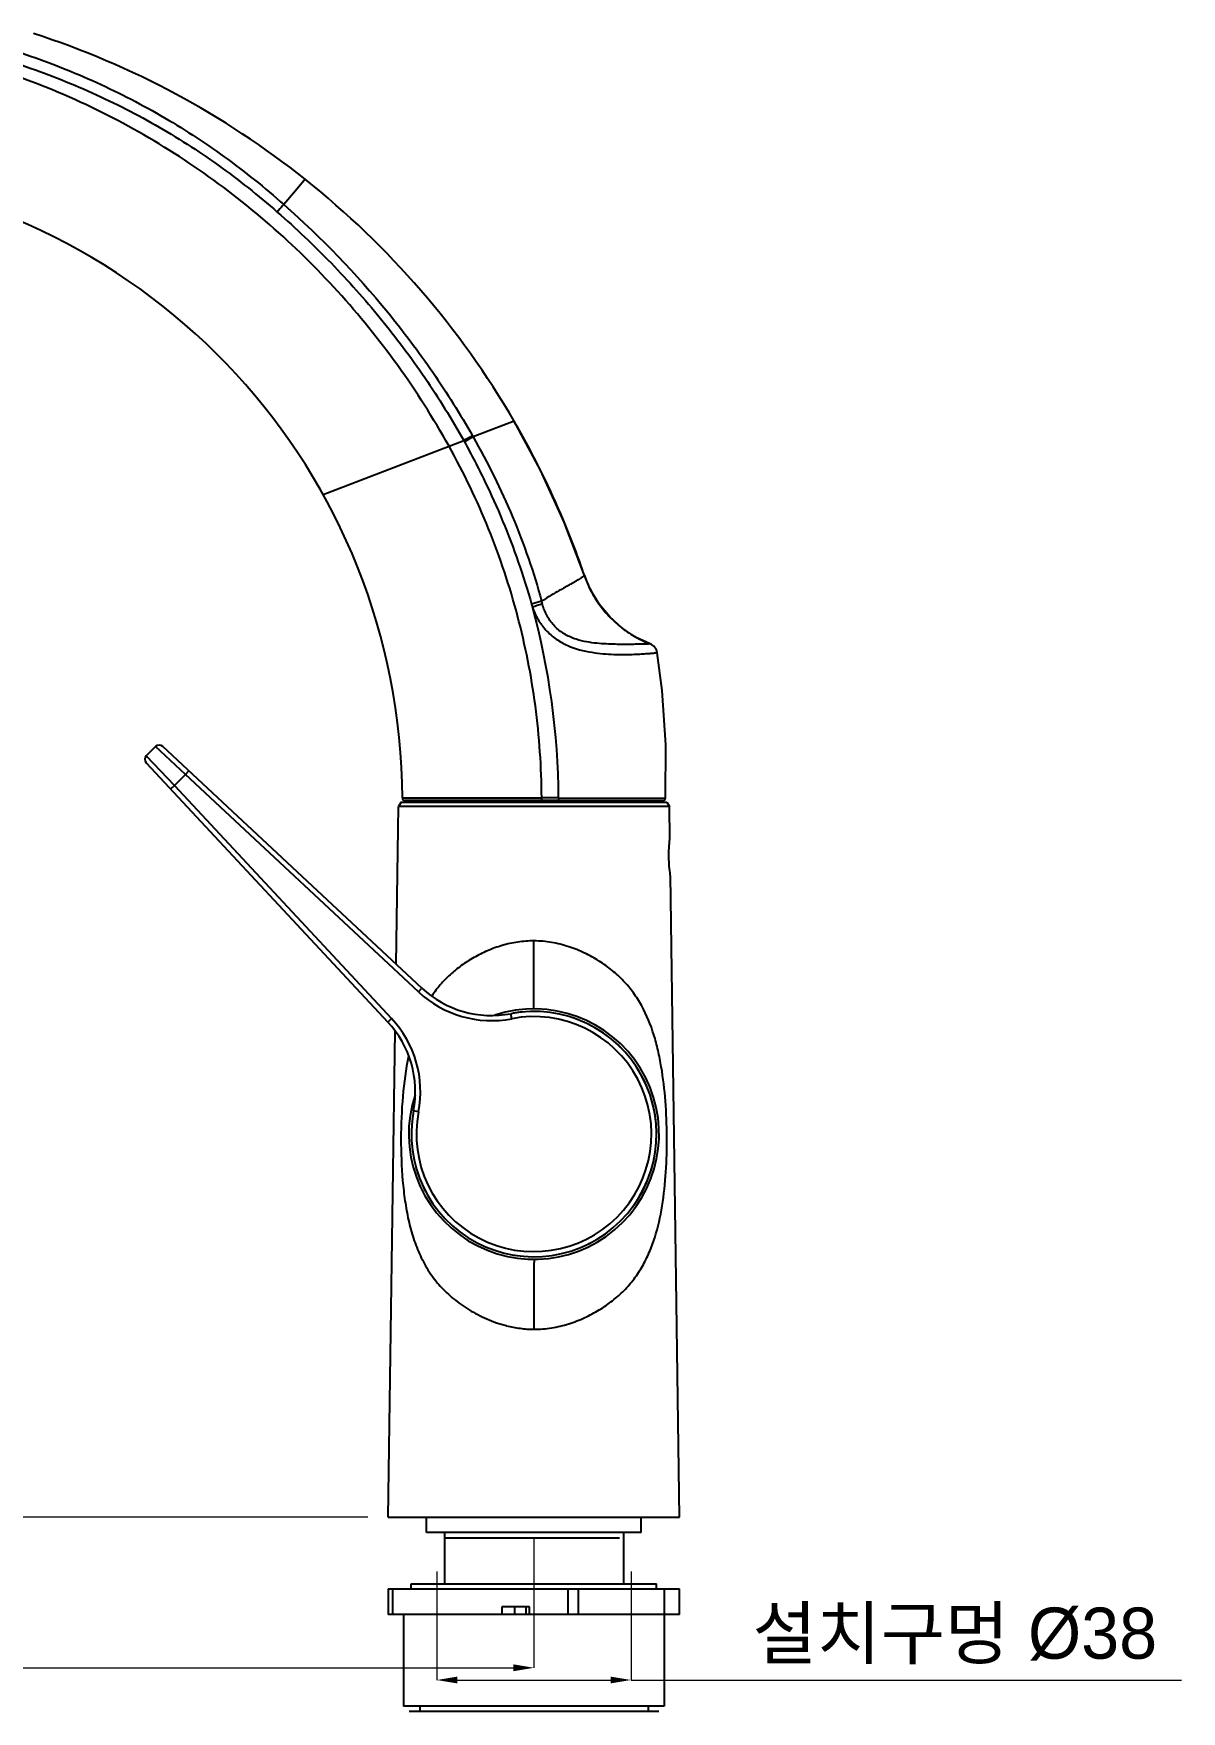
# Model space of a CAD drawing. Extents: x 0 to 1128, y 0 to 827.
# Drawn here: x 640.5 to 865.1, y 280.4 to 608.8 of the extents above; entities that cross this region are included whole.
import ezdxf

# ---------------------------------------------------------------- set-up
doc = ezdxf.new("R2010")
doc.units = 0
doc.header["$LTSCALE"] = 10
doc.header["$MEASUREMENT"] = 0
doc.header["$PDMODE"] = 3
doc.header["$PDSIZE"] = -10
doc.layers.get('0').update_dxf_attribs({"linetype": 'CONTINUOUS'})
doc.layers.get('DEFPOINTS').update_dxf_attribs({"linetype": 'CONTINUOUS'})
doc.layers.add('1', color=7, linetype='CONTINUOUS')
doc.layers.add('DEF_LAYER_ASSEM_MEMBER', color=7, linetype='CONTINUOUS')
doc.styles.add('Daelim Dimension', font='')
doc.styles.get('Daelim Dimension').set_extended_font_data('나눔고딕')
doc.dimstyles.new('DEFAULT', dxfattribs={"dimscale": 2, "dimtxt": 2, "dimasz": 2, "dimexe": 0, "dimexo": 2, "dimgap": 1, "dimtad": 1, "dimdec": 0, "dimzin": 9, "dimdsep": 46, "dimtxsty": 'Daelim Dimension', "dimcen": 0.5, "dimclrd": 5, "dimclre": 5, "dimclrt": 256, "dimadec": 1, "dimazin": 0, "dimtfac": 1, "dimtdec": 0, "dimtix": 1, "dimtmove": 0, "dimatfit": 3, "dimfxl": 1, "dimtolj": 1, "dimtzin": 1, "dimlwd": 9, "dimlwe": 9, "dimarcsym": 0})

# ---------------------------------------------------------------- blocks, each defined once
blk = doc.blocks.new('*D2')
at = {"color": 5, "lineweight": 9, "ltscale": 0.5, "transparency": 16777216}
for p, q in [((479.2003436554678, 571.5811893966575), (479.2003436554678, 288.9807723073841)), ((738.3959340586061, 314.4345492758166), (738.3959340586061, 288.9807723073841)), ((483.2003436554678, 288.9807723073841), (734.3959340586061, 288.9807723073841))]:
    blk.add_line(p, q, dxfattribs=at)
at = {"color": 5, "ltscale": 0.5, "transparency": 16777216}
for points in [[(483.2003436554678, 289.6474389740508), (483.2003436554678, 288.3141056407174), (479.2003436554678, 288.9807723073841)], [(734.3959340586061, 289.6474389740508), (734.3959340586061, 288.3141056407174), (738.3959340586061, 288.9807723073841)]]:
    blk.add_solid(points, dxfattribs=at)
at = {"layer": 'DEFPOINTS', "color": 0, "ltscale": 0.5, "transparency": 16777216}
for p in [(479.2003436554678, 575.5811893966575), (738.3959340586061, 318.4345492758166), (738.3959340586061, 288.9807723073841)]:
    blk.add_point(p, dxfattribs=at)
at = {"color": 7, "ltscale": 0.5, "transparency": 16777216, "insert": (609.1314974382349, 296.4242630083855), "char_height": 10, "attachment_point": 5, "style": 'Daelim Dimension'}
blk.add_mtext('\\A1;259', dxfattribs=at)
blk = doc.blocks.new('*D1')
at = {"color": 5, "lineweight": 9, "ltscale": 0.5, "transparency": 16777216}
for p, q in [((719.3959340586061, 307.8558136188849), (719.3959340586061, 286.5856293371999)), ((757.3959340586061, 307.8558136188849), (757.3959340586061, 286.5856293371999)), ((723.3959340586061, 286.5856293371999), (753.3959340586061, 286.5856293371999)), ((757.3959340586061, 286.5856293371999), (865.129404985813, 286.5856293371999))]:
    blk.add_line(p, q, dxfattribs=at)
at = {"color": 5, "ltscale": 0.5, "transparency": 16777216}
for points in [[(723.3959340586061, 287.2522960038665), (723.3959340586061, 285.9189626705332), (719.3959340586061, 286.5856293371999)], [(753.3959340586061, 287.2522960038665), (753.3959340586061, 285.9189626705332), (757.3959340586061, 286.5856293371999)]]:
    blk.add_solid(points, dxfattribs=at)
at = {"layer": 'DEFPOINTS', "color": 0, "ltscale": 0.5, "transparency": 16777216}
for p in [(719.3959340586061, 311.8558136188849), (757.3959340586061, 311.8558136188849), (757.3959340586061, 286.5856293371999)]:
    blk.add_point(p, dxfattribs=at)
at = {"color": 7, "ltscale": 0.5, "transparency": 16777216, "insert": (820.7831961159991, 295.2236837005761), "char_height": 10, "attachment_point": 5, "style": 'Daelim Dimension'}
blk.add_mtext('\\A1;설치구멍 %%C38', dxfattribs=at)
blk = doc.blocks.new('*D3')
at = {"color": 5, "lineweight": 9, "ltscale": 0.5, "transparency": 16777216}
for p, q in [((475.2003436554886, 575.5811893966558), (433.4162773570607, 575.5811893966558)), ((433.4162773570607, 571.5811893966558), (433.4162773570607, 322.4345492758166)), ((705.8958830408068, 318.4345492758166), (433.4162773570607, 318.4345492758166))]:
    blk.add_line(p, q, dxfattribs=at)
at = {"color": 5, "ltscale": 0.5, "transparency": 16777216}
for points in [[(432.749610690394, 571.5811893966558), (434.0829440237274, 571.5811893966558), (433.4162773570607, 575.5811893966558)], [(432.749610690394, 322.4345492758166), (434.0829440237274, 322.4345492758166), (433.4162773570607, 318.4345492758166)]]:
    blk.add_solid(points, dxfattribs=at)
at = {"layer": 'DEFPOINTS', "color": 0, "ltscale": 0.5, "transparency": 16777216}
for p in [(479.2003436554886, 575.5811893966558), (433.4162773570607, 318.4345492758166), (709.8958830408068, 318.4345492758166)]:
    blk.add_point(p, dxfattribs=at)
at = {"color": 7, "ltscale": 0.5, "transparency": 16777216, "insert": (425.9727866560592, 447.007869336236), "char_height": 10, "attachment_point": 5, "rotation": 90, "style": 'Daelim Dimension'}
blk.add_mtext('\\A1;257', dxfattribs=at)
blk = doc.blocks.new('*D5')
at = {"color": 5, "lineweight": 9, "ltscale": 0.5, "transparency": 16777216}
for p, q in [((514.5525508317917, 318.4345492758167), (433.4162773570604, 318.4345492758167)), ((433.4162773570604, 96.93454927581661), (433.4162773570604, 314.4345492758167)), ((709.0647545848067, 92.93454927581664), (433.4162773570604, 92.9345492758166))]:
    blk.add_line(p, q, dxfattribs=at)
at = {"color": 5, "ltscale": 0.5, "transparency": 16777216}
for points in [[(432.7496106903937, 314.4345492758167), (434.0829440237271, 314.4345492758167), (433.4162773570604, 318.4345492758167)], [(432.7496106903938, 96.93454927581661), (434.0829440237271, 96.93454927581661), (433.4162773570604, 92.9345492758166)]]:
    blk.add_solid(points, dxfattribs=at)
at = {"layer": 'DEFPOINTS', "color": 0, "ltscale": 0.5, "transparency": 16777216}
for p in [(433.4162773570604, 318.4345492758167), (518.5525508317917, 318.4345492758167), (713.0647545848067, 92.93454927581664)]:
    blk.add_point(p, dxfattribs=at)
at = {"color": 7, "ltscale": 0.5, "transparency": 16777216, "insert": (426.0300112626397, 205.6845492758165), "char_height": 10, "attachment_point": 5, "rotation": 90, "style": 'Daelim Dimension'}
blk.add_mtext('\\A1;545', dxfattribs=at)

msp = doc.modelspace()

# ---------------------------------------------------------------- linework, layer by layer
at = {"layer": '1', "color": 7, "linetype": 'Continuous'}
for p, q in [((711.4425581916062, 426.7018098323165), (711.8831960658063, 457.5464610212166)), ((712.3959340586061, 458.4345492758166), (711.8831960658063, 457.5464610212166)), ((764.9086720515065, 457.5464610212166), (711.8831960658063, 457.5464610212166)), ((712.3959340586061, 458.4345492758166), (764.3959340586061, 458.4345492758166)), ((764.3959340586061, 458.4345492758166), (764.9086720515065, 457.5464610212166)), ((764.9988422193064, 451.2345492758168), (764.9086720515065, 457.5464610212166)), ((764.9899706755064, 451.1604150376165), (764.9988422193064, 451.2345492758168)), ((765.1016993622061, 444.0345492758165), (765.0903930394061, 444.1111060183166)), ((766.8959850764063, 318.4345492758166), (765.1016993622061, 444.0345492758165)), ((709.8958830408064, 318.4345492758166), (711.2547118244061, 413.5525641239165)), ((709.8958830408064, 318.4345492758166), (766.8959850764063, 318.4345492758166))]:
    msp.add_line(p, q, dxfattribs=at)
at = {"layer": '1', "color": 9, "linetype": 'Continuous'}
msp.add_line((732.9890738055065, 355.9524513699166), (733.0364499970065, 355.9406583260165), dxfattribs=at)
at = {"layer": '1', "color": 7, "linetype": 'Continuous'}
for radius, start, end in [(24.5, 161.7357261690068, 108.2642674635072), (24, 95.51419905008646, 99.92787190438199), (24, 68.57527608329025, 73.00329374301438), (24, 59.59918641158549, 64.02843090239794), (24, 52.47271439409448, 54.85352419211116), (24, 44.07377265359375, 46.45092621019821), (24, 356.6082345639059, 36.0008090400111), (24, 323.4124940202022, 352.5297315951024), (24, 195.8522594710004, 199.239285055402), (24, 204.6565265300961, 207.7558241068058), (24, 296.3132865375927, 297.4029448157913), (24, 305.288778615202, 306.5976452506867), (24, 260.4725953142896, 261.7309214031874), (24, 278.9424587939794, 279.1726084177955)]:
    msp.add_arc((738.3959340586061, 393.4345492758166), radius, start, end, dxfattribs=at)
at = {"layer": '1', "color": 7, "linetype": 'Continuous', "start_tangent": (-0.1447294050760993, 0.9894712726028576), "end_tangent": (0.11739648388236, 0.9930851250381605)}
msp.add_spline([(765.0903930394061, 444.1111060183166), (764.8060001901063, 447.6379817059164), (764.9899706755064, 451.1604150376165)], degree=3, dxfattribs=at)
at = {"layer": '1', "color": 9, "linetype": 'Continuous'}
for points, start_tangent, end_tangent in [([(738.3959303724064, 431.2425072436167), (735.2286028612066, 431.0174788579166), (732.165817054406, 430.3435494528167), (729.2800865820063, 429.3023827481165), (726.6100484203062, 427.9729520077167), (724.176726646006, 426.4035669898167), (721.9921705778061, 424.6258772909168), (720.0681574603063, 422.6484904390168), (718.4162442676061, 420.4648618930169)], (-0.9997465311527025, 0.02251385014027589), (-0.5547427227794363, -0.8320219417318617)), ([(738.3959117630066, 417.9345488970166), (738.3950109127063, 417.9385873488168), (738.3941333170064, 417.9506780147167), (738.3932793979061, 417.9707823966164), (738.3924495773063, 417.9988619967166), (738.3908639191063, 418.0787928602167), (738.3893797177066, 418.1901626218169), (738.3880003484064, 418.3326632986168), (738.3867291866063, 418.5059869073166), (738.3855696075061, 418.7098254650168), (738.3845249864062, 418.9438709884166), (738.3827917444064, 419.5007492069167), (738.3815422388061, 420.1705535096166), (738.3807855602063, 420.9462813809168), (738.3805307977063, 421.8209300061167), (738.3807850139065, 422.7871369683166), (738.381542608106, 423.8352930218166), (738.3845259919062, 426.1355492098164), (738.3893804137065, 428.6362158210168), (738.3959126813061, 431.2425073179165)], (-0.9999998570561226, -0.0005346847056157209), (0.0027779351367989, 0.999996141530744)), ([(738.3959258846066, 355.2410609905164), (741.8691111385065, 355.5137278511165), (745.2104384960062, 356.3036375550164), (748.3332423897064, 357.5079364046164), (751.1951316761065, 359.0326428059166), (753.7704210567063, 360.8251690145166), (756.0473072563063, 362.8489529344165), (758.0047400306062, 365.1094698460165), (759.6387944648063, 367.6031113942167), (760.9756639774064, 370.2966191970168), (762.0441838978063, 373.1647974436164), (763.4814850892062, 379.3637806968168), (764.2191245656063, 386.0078038577167), (764.4207791105064, 392.9308631331164), (764.1360416114062, 399.8852485625166), (763.3316557083062, 406.5950948588165), (762.6976010030062, 409.8014508005167), (761.8703071693062, 412.8788435281167), (759.4856242150063, 418.5351698096165), (757.8756305322063, 421.0803889315166), (755.9495355939061, 423.3969531324165), (753.6999202319062, 425.4676731453164), (751.1476393595062, 427.3018741627166), (748.3058478095063, 428.8684734331164), (745.1983004759063, 430.1135057201168), (741.8665115413064, 430.9429331439164), (740.1410153327065, 431.1661940949166), (738.3959303724064, 431.2425072436167)], (0.9999681666877722, -0.007979073323132878), (-0.9999882578439371, -0.004846047280780051)), ([(713.8448788934065, 408.7176297989167), (712.7299645212065, 400.8220804202165), (712.3698269799065, 392.5471594740166), (712.7048815633066, 384.3406088480165), (713.1613821449064, 380.3933403365168), (713.8507915509063, 376.5927634742166), (714.8319165144062, 372.9829440775165), (716.1653876483065, 369.6072628725165), (717.8903553701061, 366.4876024438167), (720.0554835332064, 363.6724083558165), (722.6791283169064, 361.1941119792164), (725.7267611260063, 359.0365277950168), (727.4042548161065, 358.0942055309165), (729.1784043404064, 357.2517644764166), (731.0426906265066, 356.5280874873165), (732.9890738055065, 355.9524513699166)], (-0.2009309225965188, -0.9796054125741199), (0.9701507752011824, -0.2425025224127471)), ([(738.4187651791062, 368.9345604730165), (738.4191675361062, 368.9303743725168), (738.4193099679064, 368.9178426676167), (738.4192102846064, 368.8970001390167), (738.4188862961064, 368.8678815677167), (738.4176366431061, 368.7849554197164), (738.4157178227065, 368.6693539746166), (738.4133677428063, 368.5214320704167), (738.4108527982062, 368.3415674091166), (738.4084394147062, 368.1301377177165), (738.4064095908066, 367.8875323265165), (738.404758649106, 367.3107189158168), (738.4059808975062, 366.6170457408166), (738.4081658047062, 365.8142225147167), (738.4097345515065, 364.9103352921165), (738.4095911150062, 363.9131789701169), (738.4089248081063, 362.8329244745164), (738.4062191584067, 360.4665685154168), (738.4018300030066, 357.9028206058165), (738.3959258832065, 355.2410609875164)], (0.9999949845064162, -0.003167169400652051), (-0.00246484664987699, -0.9999969622608824)), ([(733.0364499970065, 355.9406583260165), (735.6832735345065, 355.4239904492165), (738.3959258846066, 355.2410609905164)], (0.9706236074304535, -0.2406030188893998), (0.9990035022149621, 0.04463185591301486))]:
    msp.add_spline(points, degree=3, dxfattribs=dict(at, start_tangent=start_tangent, end_tangent=end_tangent))
at = {"layer": 'DEF_LAYER_ASSEM_MEMBER', "color": 9, "linetype": 'Continuous'}
for p, q in [((691.7083250925061, 578.0763844633166), (689.4467634881062, 575.3811256461167)), ((693.6005731684063, 580.3315193717167), (691.7083250925061, 578.0763844633166)), ((734.5291274240062, 532.9577265971166), (726.5088917133062, 529.8791359030165)), ((697.1319210384063, 518.6023179187168), (724.6521498012066, 529.1663440191169)), ((724.6521498012066, 529.1663440191169), (724.7887674276062, 528.9217493088167)), ((726.3696143895063, 530.1256996056168), (726.5088848104065, 529.8790715089167)), ((739.8899920094063, 497.7230203190165), (737.9274623742062, 497.1708621832167)), ((662.5344700764063, 467.4797229051164), (668.0184753355065, 461.6500196652164)), ((670.1804636692063, 463.8120079989167), (664.350760415306, 469.2960132692165)), ((670.1804636692063, 463.8120079989167), (668.0184753355065, 461.6500196652164)), ((670.1804636692063, 463.8120079989167), (670.8624620293062, 464.5433617006165)), ((715.7821384290064, 421.2877583323166), (670.1804636692063, 463.8120079989167)), ((668.0184753355065, 461.6500196652164), (667.2871216339063, 460.9680213051165)), ((668.0184753355065, 461.6500196652164), (710.5427250021066, 416.0483449054168)), ((712.6440380808062, 459.2325233530164), (739.9152499446063, 459.2340843601169)), ((743.2154394273061, 459.2320718151168), (739.9153537511065, 459.2340863381164)), ((743.2154002246066, 459.2320730132164), (764.1551506908063, 459.2149606506164)), ((715.7821384290064, 421.2877583323166), (716.4641367890063, 422.0191120339168)), ((710.5427250021066, 416.0483449054168), (709.8113713004063, 415.3663465455165)), ((734.0615683411065, 416.0224503254167), (733.8731176578062, 417.0045329797167)), ((715.8080330090065, 397.7689149933167), (714.825950354706, 397.9573656768166)), ((710.7746137151062, 299.4345492758166), (710.7746137151062, 304.4345492758166)), ((745.0172544022062, 304.4345492758166), (745.0172544022062, 299.4345492758166)), ((747.1385747458062, 299.4345492758166), (747.1385747458062, 304.4345492758166)), ((763.8959340586061, 304.4345492758166), (763.8959340586061, 299.4345492758166)), ((732.1420633607063, 300.9345492758166), (732.1420633607063, 299.4345492758166)), ((734.6344980778063, 299.4345492758166), (734.6344980778063, 300.9345492758166)), ((737.5152426482064, 299.4345492758166), (737.5152426482064, 300.9345492758166))]:
    msp.add_line(p, q, dxfattribs=at)
at = {"layer": 'DEF_LAYER_ASSEM_MEMBER', "color": 7, "linetype": 'Continuous'}
for p, q in [((739.6909812150061, 523.3718257184164), (734.5290993209064, 532.9577300098167)), ((744.3304113820063, 513.2199040421165), (739.6909812150061, 523.3718257184164)), ((739.7773435034064, 523.1981550419168), (739.6910198565065, 523.3718449512166)), ((748.2944541712063, 502.7680327832168), (744.3304113820063, 513.2199040421165)), ((753.2409522818066, 494.6504700733167), (751.1571478591063, 497.1712785865166)), ((755.6781122729062, 492.4628314698166), (753.2409522818066, 494.6504700733167)), ((758.418162711906, 490.6587885871168), (755.6781122729062, 492.4628314698166)), ((761.1650592622063, 489.3706012293164), (758.418162711906, 490.6587885871168)), ((664.3507604293063, 469.2960132581165), (662.5344700764063, 467.4797229051164)), ((716.4641367890063, 422.0191120339168), (665.7398655706061, 469.3202601785165)), ((662.5102231559063, 466.0906177638167), (709.8113713005064, 415.3663465454165)), ((763.6555347226063, 458.7345450713165), (713.1438478380064, 458.7345524396164)), ((714.8959340586061, 458.7345492758168), (714.8959340586061, 458.4345492758166)), ((761.8959340586061, 458.7345492758168), (761.8959340586061, 458.4345492758166)), ((717.3959340586061, 315.4345492758166), (717.3959340586061, 318.4345492758166)), ((759.3959340586061, 315.4345492758166), (717.3959340586061, 315.4345492758166)), ((720.8959340586061, 315.4345492758166), (720.8959340586061, 305.4345492758166)), ((755.8959340586061, 315.4345492758166), (755.8959340586061, 305.4345492758166)), ((759.3959340586061, 315.4345492758166), (759.3959340586061, 318.4345492758166)), ((720.8959340586061, 314.4345492758166), (755.1459340586061, 314.4345492758166)), ((714.3959340586061, 305.4345492758166), (762.3959340586061, 305.4345492758166)), ((714.3959340586061, 304.4345492758166), (714.3959340586061, 305.4345492758166)), ((762.3959340586061, 304.4345492758166), (762.3959340586061, 305.4345492758166)), ((709.8959340586061, 304.4345492758166), (766.8959340586061, 304.4345492758166)), ((709.8959340586061, 304.4345492758166), (709.8959340586061, 299.4345492758166)), ((766.8959340586061, 299.4345492758166), (766.8959340586061, 304.4345492758166)), ((736.7830096011062, 299.4345492758166), (709.8959340586061, 299.4345492758166)), ((712.8959340586061, 299.4345492758166), (712.8959340586061, 281.4345492758166)), ((737.5152426482064, 300.9345492758166), (732.1420633607063, 300.9345492758166)), ((736.7830096011062, 300.9345492758166), (736.7830096011062, 299.4345492758166)), ((766.8959340586061, 299.4345492758166), (736.7833421541063, 299.4345492758166)), ((763.8959340586061, 299.4345492758166), (763.8959340586061, 281.4345492758166)), ((763.8958993196065, 281.4345492758166), (712.8959687976062, 281.4345492758166)), ((762.8459340586064, 280.4345492758166), (713.9459670745064, 280.4345492758166)), ((716.0459340586062, 281.4345492758166), (716.0459340586062, 280.4345492758166)), ((760.7459340586065, 281.4345492758166), (760.7459340586065, 280.4345492758166))]:
    msp.add_line(p, q, dxfattribs=at)
for points in [[(751.1571478591063, 497.1712785865166), (749.4737514703061, 499.9674373892167), (748.2944245093063, 502.7680312298166)], [(764.1558151326062, 459.2149346112164), (764.2033410987065, 469.6224594962168), (763.4972179630063, 480.2311557674166), (762.5447397384064, 487.6539203620168)]]:
    msp.add_lwpolyline(points, dxfattribs=at)
for centre, radius, start, end in [((588.4469000979061, 448.1174013169166), 168.931548206, 51.50376519311397, 72.0665958403085), ((589.3756348795064, 458.7345541548166), 123.270297902, 0.2308631544940811, 84.99999999908529), ((588.4456877686061, 448.1160963194166), 168.9333404428, 30.1469547990984, 51.50372086158244), ((587.769269049706, 447.7460327555168), 169.7041008299, 26.46386941079594, 30.13199961509081), ((588.7166537361063, 448.2412467136164), 168.6353168797, 22.68942738959895, 26.39078819680274), ((589.9916249441062, 448.7073732699164), 167.2792263023, 18.85511601590494, 22.71057751999824), ((769.0808994336062, 509.8725733845167), 21.9670706327, 198.8697417349975, 207.0666854834018), ((769.1591156371064, 509.9122654711168), 22.0547813854, 207.0660474682917, 211.7802359887025), ((769.0145638261065, 509.8207604928166), 21.8837094026, 211.7759002379051, 215.5201677266948), ((769.1434812349066, 509.9186541083168), 22.0455123866, 215.5325831387968, 220.879157664898), ((769.1553633381063, 509.9275076770164), 22.0602907296, 220.8763466206042, 223.9479616602055), ((769.1712743032062, 509.9463340760167), 22.084811907, 223.9544791010017, 232.0155222326936), ((769.0709535588062, 509.8204741836166), 21.9238698304, 232.0197306905046, 232.3517443464049), ((769.1144024145065, 509.8875525051167), 22.0035208744, 232.3688535667907, 240.7741494541923), ((769.1169258222062, 509.8995745748166), 22.0152449252, 240.7836946567086, 248.8261919403141), ((760.3703951065063, 487.3189134753165), 2.2000009528, 8.75883496850319, 68.82756198019524), ((663.2415768576061, 466.7726161239166), 1, 135.0000000000091, 223.0000000000045), ((665.0578672105062, 468.5889064769167), 1, 46.99999999999432, 135.0000000000091), ((713.1439136963063, 459.2346087089168), 0.500056253, 180.2385962784043, 269.9924540466964), ((763.6555349064065, 459.2345445804167), 0.4999995091, 270.0442475685827, 357.7555258456021), ((730.1041039903062, 436.6461860663167), 20, 226.9999999999943, 280.8623816441041), ((738.3959340586061, 393.4345492758166), 24, 169.1376183558969, 100.862381644104), ((695.1842972681061, 401.7263793441166), 20, 349.1376183558969, 42.99999999998868)]:
    msp.add_arc(centre, radius, start, end, dxfattribs=at)
at = {"layer": 'DEF_LAYER_ASSEM_MEMBER', "color": 9, "linetype": 'Continuous'}
for centre, radius, start, end in [((750.8134030142064, 500.8472807802164), 13.4001320349, 195.9236937350983, 198.2860632456986), ((587.2410188901063, 967.8952982077167), 494.8073174594, 287.7499799747111, 287.9835317259098), ((598.4017809170064, 458.4482386324166), 144.8158033743, 0.3106532771004447, 15.29245798119399), ((751.8468197210063, 500.5768249301168), 12.2926388895, 193.4239998427026, 195.6458044373061), ((730.1041039903062, 436.6461860663167), 21, 226.9999999999943, 280.8623816441041), ((695.1842972681061, 401.7263793441166), 21, 349.1376183558969, 42.99999999998868), ((738.3959340586061, 393.4345492758166), 23, 169.1376183558969, 100.862381644104)]:
    msp.add_arc(centre, radius, start, end, dxfattribs=at)
at = {"layer": 'DEF_LAYER_ASSEM_MEMBER', "color": 7, "linetype": 'Continuous'}
for points, start_tangent, end_tangent in [([(721.7786605216061, 528.0633148291167), (711.747747670006, 543.8412276707168), (700.0100121825062, 558.3614756287166), (686.6818574781064, 571.4206848796166), (671.9146268193062, 582.8172328585165), (655.8969461473062, 592.3595216800168), (638.8542992330063, 599.8751416183168), (621.0457615758064, 605.2197919523169), (602.7583221055065, 608.2849458045166)], (-0.4884509837269915, 0.8725913341857885), (-0.9947288187711724, 0.1025406119842674)), ([(739.8884458176062, 458.7345481591165), (739.9064399336062, 458.7725662262164), (739.9150358434063, 458.8809312995168), (739.9228791923065, 459.0430908541166), (739.9153537511065, 459.2340863381164)], (0.9999998130362766, 0.0006114960439885713), (-0.09494951056199935, 0.9954820894642137))]:
    msp.add_spline(points, degree=3, dxfattribs=dict(at, start_tangent=start_tangent, end_tangent=end_tangent))
at = {"layer": 'DEF_LAYER_ASSEM_MEMBER', "color": 9, "linetype": 'Continuous'}
for points, start_tangent, end_tangent in [([(638.0900096540063, 605.0441104397169), (651.9946724555066, 599.6216715162168), (665.2839219661064, 592.8330731649166), (677.8006192403063, 584.7098571355168), (689.4467347373061, 575.3811385181166)], (0.9481510795831538, -0.3178199652087642), (0.7508082352896832, -0.660520244823118)), ([(637.3665653287067, 602.9234440180167), (651.0956673534065, 597.6208434787168), (664.2363880743064, 590.9967312874169), (676.6239998409064, 583.0543203497164), (682.4992499836062, 578.6216431116168), (688.1559669048065, 573.9135815944164)], (0.9492979547477665, -0.3143777872428452), (0.7530252692927523, -0.6579915985835821)), ([(689.4467347373061, 575.3811385181166), (689.2049959227065, 575.1090218761165), (688.1559670111064, 573.9135817163165)], (-0.666218535175906, -0.745756571133014), (-0.6574527475241063, -0.7534957762144415)), ([(689.4467347114064, 575.3811385409167), (709.7818572493065, 554.2811334667167), (718.5885274271063, 542.5553883966168), (726.3696486205063, 530.1257191195164)], (0.7508119961229981, -0.6605159698885406), (0.4925113409718429, -0.8703060260702078)), ([(688.1559669048065, 573.9135815944164), (698.6800250260062, 563.9338854682164), (708.332400340606, 553.1093828577168), (717.0286834152066, 541.5028897840166), (724.6528373417063, 529.1666079416168)], (0.7541007372081218, -0.6567587670843591), (0.4863234404273169, -0.87377886864523)), ([(726.3696486205063, 530.1257191195164), (726.0191673231061, 529.9278920610168), (724.6528372333064, 529.1666078355165)], (-0.8698321125830734, -0.4933478447497948), (-0.8749889834013144, -0.4841428290559867)), ([(726.5088848104065, 529.8790715089167), (726.1575902102063, 529.6815008383164), (724.7884284612064, 528.9216204860168)], (-0.8705726016616148, -0.4920399833713998), (-0.8758238478535826, -0.4826309019643734)), ([(724.7887674276062, 528.9217493088167), (728.7462311859063, 521.2773988977165), (732.2722019466064, 513.4246915774165), (737.9274617040064, 497.1708619925166)], (0.484354173811922, -0.8748720102454819), (0.2734670976391392, -0.9618813578133353)), ([(726.5089189696064, 529.8790910650168), (734.2178188824064, 514.2227852364167), (737.3329134408064, 506.0686636423166), (739.8899920094063, 497.7230203190165)], (0.490952537982413, -0.8711863207423699), (0.2601319414079404, -0.9655730801235792)), ([(739.9152648610061, 459.2340863675167), (738.6745695706063, 477.2351142307166), (735.1894713729062, 494.8790306075166), (729.5270162873062, 511.9057508370165), (721.7783630773065, 528.0632006508167)], (-0.005654195943001084, 0.9999840149063576), (-0.4884508563546676, 0.8725914054850598)), ([(748.2944534478061, 502.7680335312166), (748.287346348106, 502.7620092736165), (748.2654485580065, 502.7442503121165), (748.2280732179065, 502.7147074795166), (748.1745334681063, 502.6733316085165), (748.1041128753063, 502.6200775077168), (748.0157985618066, 502.5549398365165), (747.7807514515066, 502.3890846157165), (747.4599953810061, 502.1759312214167), (747.0480234658062, 501.9166260066168), (746.5446709464063, 501.6136615555165), (745.9527764354061, 501.2701479434168), (745.2838177535064, 500.8909121100169), (744.5516116543063, 500.4812320832166), (742.9746757011062, 499.5954695928167), (741.3812080748062, 498.6627910862167), (739.8900308507064, 497.7230315075167)], (0.3237226530550528, -0.9461520194445489), (-0.8361821278830902, -0.5484518657174096)), ([(738.0899565230065, 496.6428361656167), (739.1804868088061, 494.2065998190164), (740.758719355606, 492.0624360452166), (742.7511713334065, 490.3277869255166), (745.0176255291062, 489.0646952633165), (749.7360297212063, 487.7326902982168), (751.9760784290065, 487.4587826133165), (754.0618016968065, 487.3340700444169), (755.9616191775062, 487.3049528848169), (757.6516110586062, 487.3345718807168), (759.1130304798062, 487.3962779880167), (759.7531256802063, 487.4327354181164), (760.3304606882061, 487.4703279568166), (760.8434086090065, 487.5073185364167), (761.2906896207064, 487.5423734020164), (761.6710998603062, 487.5742421904165), (761.9837218387065, 487.6018025851167), (762.2280228465065, 487.6241043167165), (762.3243946189064, 487.6329911096168), (762.4034777660063, 487.6402713339166), (762.4651641298065, 487.6459712939168), (762.5093434321066, 487.6501240664165), (762.5359053947063, 487.6527627283167), (762.5447397393064, 487.6539203563166)], (0.3238687936758755, -0.9461020053265574), (-0.1528610588342467, 0.9882476899502842)), ([(761.1650560463063, 489.3706004665164), (761.1352466338062, 489.3695273371168), (761.041798001906, 489.3674710470168), (760.8873914483065, 489.3637325019167), (760.6739482781063, 489.3579716320164), (760.4020895674066, 489.3504626040167), (760.0723187235062, 489.3415410178168), (759.2434806423062, 489.3211043050164), (758.1996918036066, 489.3005287069168), (756.9546046568066, 489.2855762554168), (755.5224041959063, 489.2850413355168), (753.9177301318064, 489.3126798227167), (750.2530615203063, 489.5572356145167), (748.2304068393064, 489.8775785907164), (746.1335216672064, 490.4687302818165), (744.0780300772062, 491.4873334471167), (742.2718604599063, 493.0294342149164), (740.8993830400063, 495.0114274976168), (740.0096566090065, 497.2616265458164)], (0.9627846423390006, -0.2702697402155165), (-0.2713769934500712, 0.9624731307553474)), ([(743.2154394273061, 459.2320718150168), (743.2082116658062, 459.0415497763165), (743.1879775875063, 458.8802821441168), (743.1577962882061, 458.7724801747167), (743.1222064160061, 458.7345506052166)], (-0.0009261784865903497, -0.9999995710966136), (-0.9999951886420458, -0.003102046543673923))]:
    msp.add_spline(points, degree=3, dxfattribs=dict(at, start_tangent=start_tangent, end_tangent=end_tangent))

# ---------------------------------------------------------------- dimensions: what is measured, and where the dimension line sits
at = {"color": 5, "ltscale": 0.5}
dim = msp.add_linear_dim(base=(433.4162773570607, 318.4345492758166), p1=(479.2003436554884, 575.5811893966555), p2=(709.8958830408066, 318.4345492758165), angle=90, dimstyle='DEFAULT', override={"dimtxt": 5, "dimclrd": 5, "dimclre": 5, "dimclrt": 7}, dxfattribs=at)
dim.commit()
dim.dimension.update_dxf_attribs({"geometry": '*D3', "text_midpoint": (425.9727866560592, 447.007869336236)})
dim = msp.add_linear_dim(base=(738.3959340586061, 288.9807723073841), p1=(479.2003436554678, 575.5811893966575), p2=(738.3959340586061, 318.4345492758166), dimstyle='DEFAULT', override={"dimtxt": 5, "dimclrd": 5, "dimclre": 5, "dimclrt": 7}, dxfattribs=at)
dim.commit()
dim.dimension.update_dxf_attribs({"geometry": '*D2', "text_midpoint": (609.1314974382349, 288.9807723073841), "dimtype": 128})
dim = msp.add_linear_dim(base=(433.4162773570604, 318.4345492758167), p1=(713.0647545848065, 92.93454927581661), p2=(518.5525508317915, 318.4345492758166), angle=90, text='545', dimstyle='DEFAULT', override={"dimtxt": 5, "dimclrd": 5, "dimclre": 5, "dimclrt": 7}, dxfattribs=at)
dim.commit()
dim.dimension.update_dxf_attribs({"geometry": '*D5', "text_midpoint": (426.0300112626397, 205.6845492758165)})
dim = msp.add_linear_dim(base=(757.3959340586061, 286.5856293371999), p1=(719.3959340586061, 311.8558136188849), p2=(757.3959340586061, 311.8558136188849), text='설치구멍 %%C<>', dimstyle='DEFAULT', override={"dimtxt": 5, "dimclrd": 5, "dimclre": 5, "dimclrt": 7}, dxfattribs=at)
dim.commit()
dim.dimension.update_dxf_attribs({"geometry": '*D1', "text_midpoint": (820.7831961159991, 286.5856293371999), "dimtype": 128})

doc.saveas('drawing.dxf')
